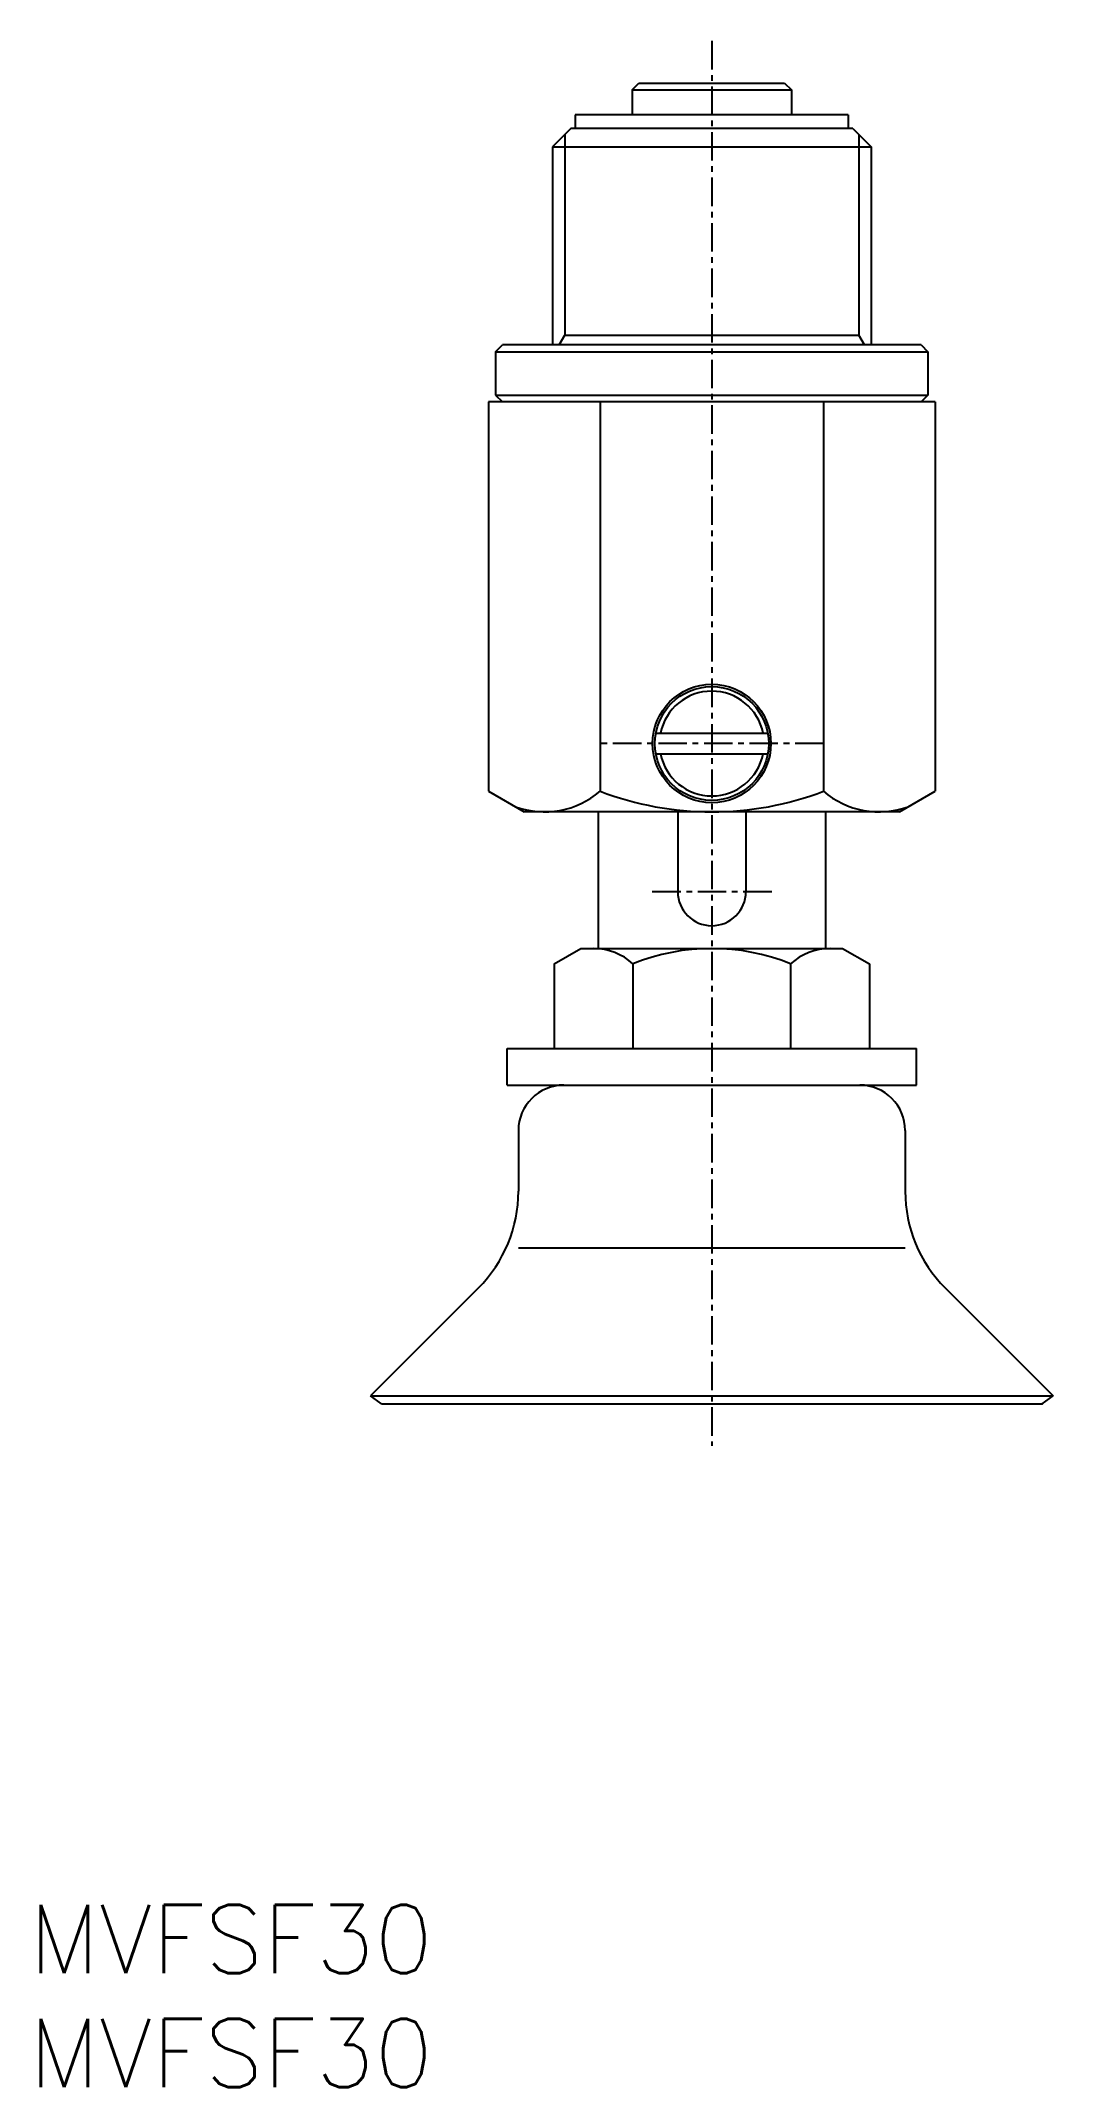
# Model space of a CAD drawing. Extents: x 0.5 to 45, y 0 to 89.9.
import ezdxf

# ---------------------------------------------------------------- set-up
doc = ezdxf.new("R2010")
doc.units = 0
doc.linetypes.add('CENTER', pattern=[2, 1.25, -0.25, 0.25, -0.25])
doc.layers.get('0').update_dxf_attribs({"linetype": 'CONTINUOUS'})
doc.layers.add('CENTER', color=1, linetype='CENTER')
doc.styles.get("Standard").update_dxf_attribs({"font": 'txt.shx'})

# ---------------------------------------------------------------- blocks, each defined once
blk = doc.blocks.new('*U18')
at = {"color": 7, "linetype": 'CONTINUOUS'}
blk.add_text('MVFSF30', height=3, dxfattribs=at).set_placement((0, 0))
blk = doc.blocks.new('*U19')
at = {"color": 7, "linetype": 'CONTINUOUS'}
blk.add_text('MVFSF30', height=3, dxfattribs=at).set_placement((0, 5))

msp = doc.modelspace()

# ---------------------------------------------------------------- linework, layer by layer
at = {"color": 7, "linetype": 'CONTINUOUS'}
for p, q in [((26.5, 87.699997), (26.79998, 88)), ((26.5, 87.699997), (26.5, 86.600006)), ((26.5, 87.699997), (33.5, 87.699997)), ((26.79999, 88), (33.20001, 88)), ((33.19999, 88.000011), (33.5, 87.699997)), ((33.5, 87.699997), (33.5, 86.600006)), ((36, 86.599991), (23.99998, 86.599991)), ((23.99998, 86.599991), (23.99998, 86)), ((36, 86.599991), (36, 86)), ((23.8, 86.000008), (23, 85.200005)), ((23.54149, 85.741501), (23.54149, 76.937912)), ((36.19998, 86), (23.79999, 86)), ((36.2, 86.000008), (37, 85.200008)), ((36.4585, 85.741501), (36.4585, 76.937912)), ((22.99998, 85.199997), (22.99998, 76.5)), ((23, 85.199997), (37, 85.199997)), ((37, 85.199997), (37, 76.5)), ((20.5, 76.199997), (20.79999, 76.5)), ((39.19998, 76.5), (20.79999, 76.5)), ((23.28867, 76.500008), (23.5415, 76.937908)), ((23.54148, 76.937897), (36.45849, 76.937897)), ((36.71132, 76.5), (36.45849, 76.937908)), ((39.19998, 76.5), (39.5, 76.199997)), ((20.5, 76.199997), (20.5, 74.300003)), ((20.5, 76.199997), (39.5, 76.199997)), ((39.5, 76.199997), (39.5, 74.300003)), ((39.81494, 74), (20.18504, 74)), ((20.18504, 74), (20.18504, 56.90353)), ((20.5, 74.300003), (20.79999, 74.000008)), ((20.5, 74.300003), (39.5, 74.300003)), ((25.09251, 74), (25.09251, 56.90353)), ((34.90747, 74), (34.90747, 56.90353)), ((39.5, 74.300003), (39.19999, 74.000008)), ((39.81494, 74), (39.81494, 56.90353)), ((27.54083, 59.45001), (32.45917, 59.45001)), ((27.54083, 58.55), (32.45917, 58.55)), ((20.18504, 56.90354), (21.75, 56.00001)), ((38.24998, 55.99999), (39.81493, 56.90352)), ((38.25, 56), (21.74998, 56)), ((25, 56), (25, 50)), ((28.5, 56), (28.5, 52.5)), ((31.5, 56), (31.5, 52.5)), ((35, 56), (35, 50)), ((23.07178, 49.31977), (24.24999, 50.00001)), ((24.25, 50), (35.75, 50)), ((35.75, 50.00001), (36.9282, 49.31977)), ((23.07181, 49.31976), (23.07181, 45.60001)), ((26.53589, 49.31976), (26.53589, 45.60001)), ((33.46411, 49.31976), (33.46411, 45.60001)), ((36.92819, 49.31976), (36.92819, 45.60001)), ((21, 45.60001), (39, 45.60001)), ((21, 44), (21, 45.60001)), ((39, 44), (39, 45.60001)), ((21, 44), (39, 44)), ((21.5, 42), (21.5, 39.33528)), ((38.5, 42), (38.5, 39.33528)), ((21.5, 36.85), (38.5, 36.85)), ((19.74264, 35.09264), (15, 30.35)), ((40.25735, 35.09264), (45, 30.35)), ((15, 30.35), (45, 30.35)), ((15.48174, 30), (15, 30.35)), ((15.48174, 30), (44.51826, 30)), ((44.51826, 30), (45, 30.35))]:
    msp.add_line(p, q, dxfattribs=at)
for radius in [2.6, 2.5]:
    msp.add_circle((30, 59), radius, dxfattribs=at)
for centre, radius, start, end in [((30, 59), 2.3, 11.282843, 168.71716), ((30, 59), 2.3, 191.28284, 348.71716), ((22.63878, 59.78362), 3.783614, 250.42988, 310.4299), ((30, 69.77916), 13.779165, 249.13594, 290.86407), ((37.36121, 59.78362), 3.783614, 229.5701, 289.57009), ((30, 52.5), 1.5, 180, 0), ((24.80383, 47.45476), 2.545235, 47.116718, 90), ((30, 40.83942), 9.160586, 67.780688, 112.21931), ((35.19617, 47.45476), 2.545235, 90, 132.88328), ((23.5, 42), 2, 90, 180), ((36.5, 42), 2, 0, 90), ((15.5, 39.33528), 6, 315, 0), ((44.5, 39.33528), 6, 179.99999, 224.99999)]:
    msp.add_arc(centre, radius, start, end, dxfattribs=at)
msp.add_point((44.51826, 30), dxfattribs=at)
at = {"layer": 'CENTER', "color": 1, "linetype": 'CENTER'}
for p, q in [((30, 89.852875), (30, 28.16064)), ((34.90747, 59), (25.09251, 59)), ((27.38535, 52.5), (32.81317, 52.5))]:
    msp.add_line(p, q, dxfattribs=at)

# ---------------------------------------------------------------- block references
at = {"color": 7, "linetype": 'CONTINUOUS'}
for name in ['*U19', '*U18']:
    msp.add_blockref(name, (0, 0), dxfattribs=at)

doc.saveas('drawing.dxf')
